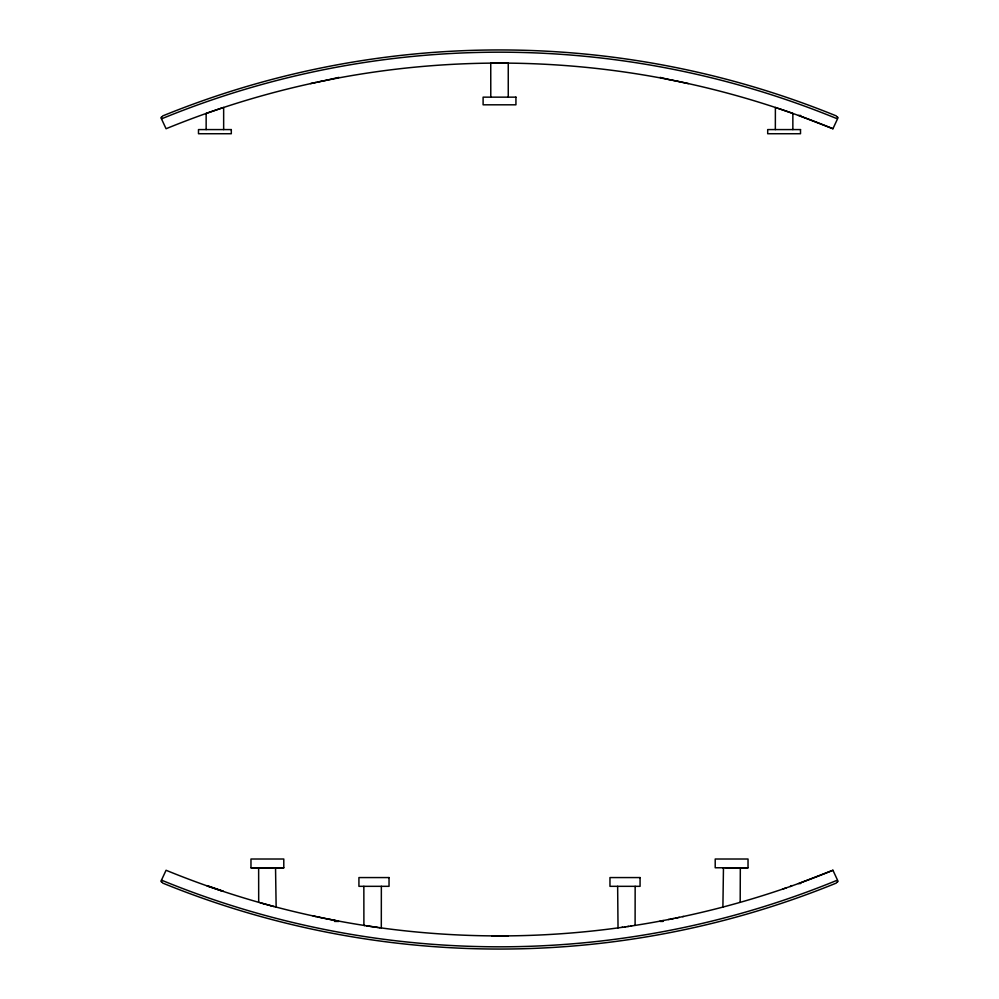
<?xml version="1.0" encoding="UTF-8"?>
<svg xmlns="http://www.w3.org/2000/svg" width="999" height="999" viewBox="0 0 999 999"><rect width="100%" height="100%" fill="white"/><g stroke="black" fill="none" stroke-linecap="round" stroke-linejoin="round"><path stroke-width="1.5" d="M722.901 907.08L723.463 867.744M725.411 867.744L740.321 867.756L740.184 902.347M161.488 880.107L166.071 870.266A879.57 879.57 0 0 0 832.929 870.266L837.512 880.107A889.872 889.872 0 0 1 161.463 880.131M161.488 118.893L166.071 128.734A879.582 879.582 0 0 1 832.929 128.734L837.512 118.893A889.872 889.872 0 0 0 161.463 118.869M832.929 870.266L800.549 882.804L800.549 883.541L798.513 883.541M791.995 885.589L791.37 885.813M791.308 886.101L790.184 886.5M786.188 887.886L785.551 888.111M784.939 888.311L784.315 888.536M783.678 888.748L783.041 888.96M220.679 108.441L206.144 113.436L206.144 129.583M220.991 108.342L223.651 107.455L223.651 129.583M310.614 83.604L311.551 83.392M312.075 83.279L316.059 82.418M683.478 916.47L682.667 916.632M317.207 82.18L320.841 81.419M679.308 917.344L678.496 917.519M321.178 81.344L322.44 81.081M677.659 917.694L676.81 917.869M322.365 81.106L325.724 80.42M676.123 918.006L675.262 918.181M326.161 80.332L338.948 77.373M673.526 918.531L672.489 918.743M671.977 918.843L670.953 919.043M669.293 919.38L668.493 919.53M663.311 920.529L662.512 920.678M660.776 921.003L660.177 921.115M635.102 925.399L635.152 886.325M631.593 925.948L630.881 926.048M628.721 926.373L627.672 926.535M625.749 926.81L624.887 926.935M622.677 927.247L621.915 927.359M618.031 927.896L617.644 886.325M275.537 867.744L276.149 907.092M258.691 902.309L258.641 867.744L273.589 867.744M490.784 97.153L490.746 63.124L498.638 63.074L508.254 63.124L508.254 97.14M505.694 935.888L508.241 935.876M504.707 935.901L494.642 935.901M798.513 115.459L800.549 115.459L800.549 116.196L832.929 128.734M250.974 867.769L283.791 867.769L283.791 859.015L250.974 859.015L250.974 867.769L259.653 867.769L258.679 867.756M748.026 867.769L715.209 867.769L715.209 859.015L748.026 859.015L748.026 867.769L739.347 867.769M334.465 921.428L338.948 921.428M660.052 921.428L663.036 921.428M723.751 867.756L722.889 867.756M275.125 867.769L283.791 867.769M493.956 935.888L493.306 935.888M492.47 935.888L491.783 935.876M381.306 927.946L381.356 886.325M379.87 927.746L378.771 927.596M377.797 927.459L375.936 927.197M374.925 927.06L366.745 925.848M364.885 925.561L364.235 925.461M363.898 925.399L363.848 886.325M335.689 920.529L334.802 920.366M334.29 920.266L330.182 919.467M667.856 79.346L660.052 77.373M668.181 79.408L672.839 80.332M330.02 919.442L326.161 918.668M673.276 80.42L677.821 81.344M325.637 918.568L319.855 917.382M678.159 81.419L688.386 83.604M319.368 917.282L317.207 916.82M316.059 916.582L313.074 915.933M274.113 906.555L270.692 905.643M270.492 905.581L264.298 903.895M264.111 903.833L261.588 903.133M260.165 902.734L261.276 903.046M776.885 107.967L775.386 107.467L775.349 129.583M223.264 891.17L222.615 890.958M220.991 890.658L222.565 891.183M778.321 108.441L788.86 112.038M221.091 890.446L222.402 890.883M220.679 890.559L209.128 886.613M220.767 890.346L207.193 885.651M789.872 112.388L792.856 113.436L792.856 129.583M208.816 886.5L207.243 885.951M836.363 883.054A892.706 892.706 0 0 1 162.637 883.054M161.651 882.204A2.897 2.048 -67.8 0 1 161.176 880.956M837.824 880.956A2.897 2.048 67.8 0 1 837.349 882.204M161.888 882.242A2.31 1.548 -77.6 0 1 161.413 880.868M837.587 880.868A2.31 1.548 77.6 0 1 837.112 882.242M162.637 115.946A892.706 892.706 0 0 1 836.363 115.946M161.176 118.044A2.897 2.048 67.8 0 1 161.651 116.796M837.349 116.796A2.897 2.048 -67.8 0 1 837.824 118.044M161.413 118.132A2.31 1.548 77.6 0 1 161.888 116.758M837.112 116.758A2.31 1.548 -77.6 0 1 837.587 118.132M515.934 97.153L483.104 97.153L483.104 104.808L515.934 104.808L515.934 97.153M231.306 129.583L198.489 129.583L198.489 133.729L231.306 133.729L231.306 129.583M800.511 129.583L767.694 129.583L767.694 133.729L800.511 133.729L800.511 129.583M389.036 877.572L358.928 877.572L358.928 886.325L389.036 886.325L389.036 877.572M640.072 877.572L609.964 877.572L609.964 886.325L640.072 886.325L640.072 877.572"/></g></svg>
